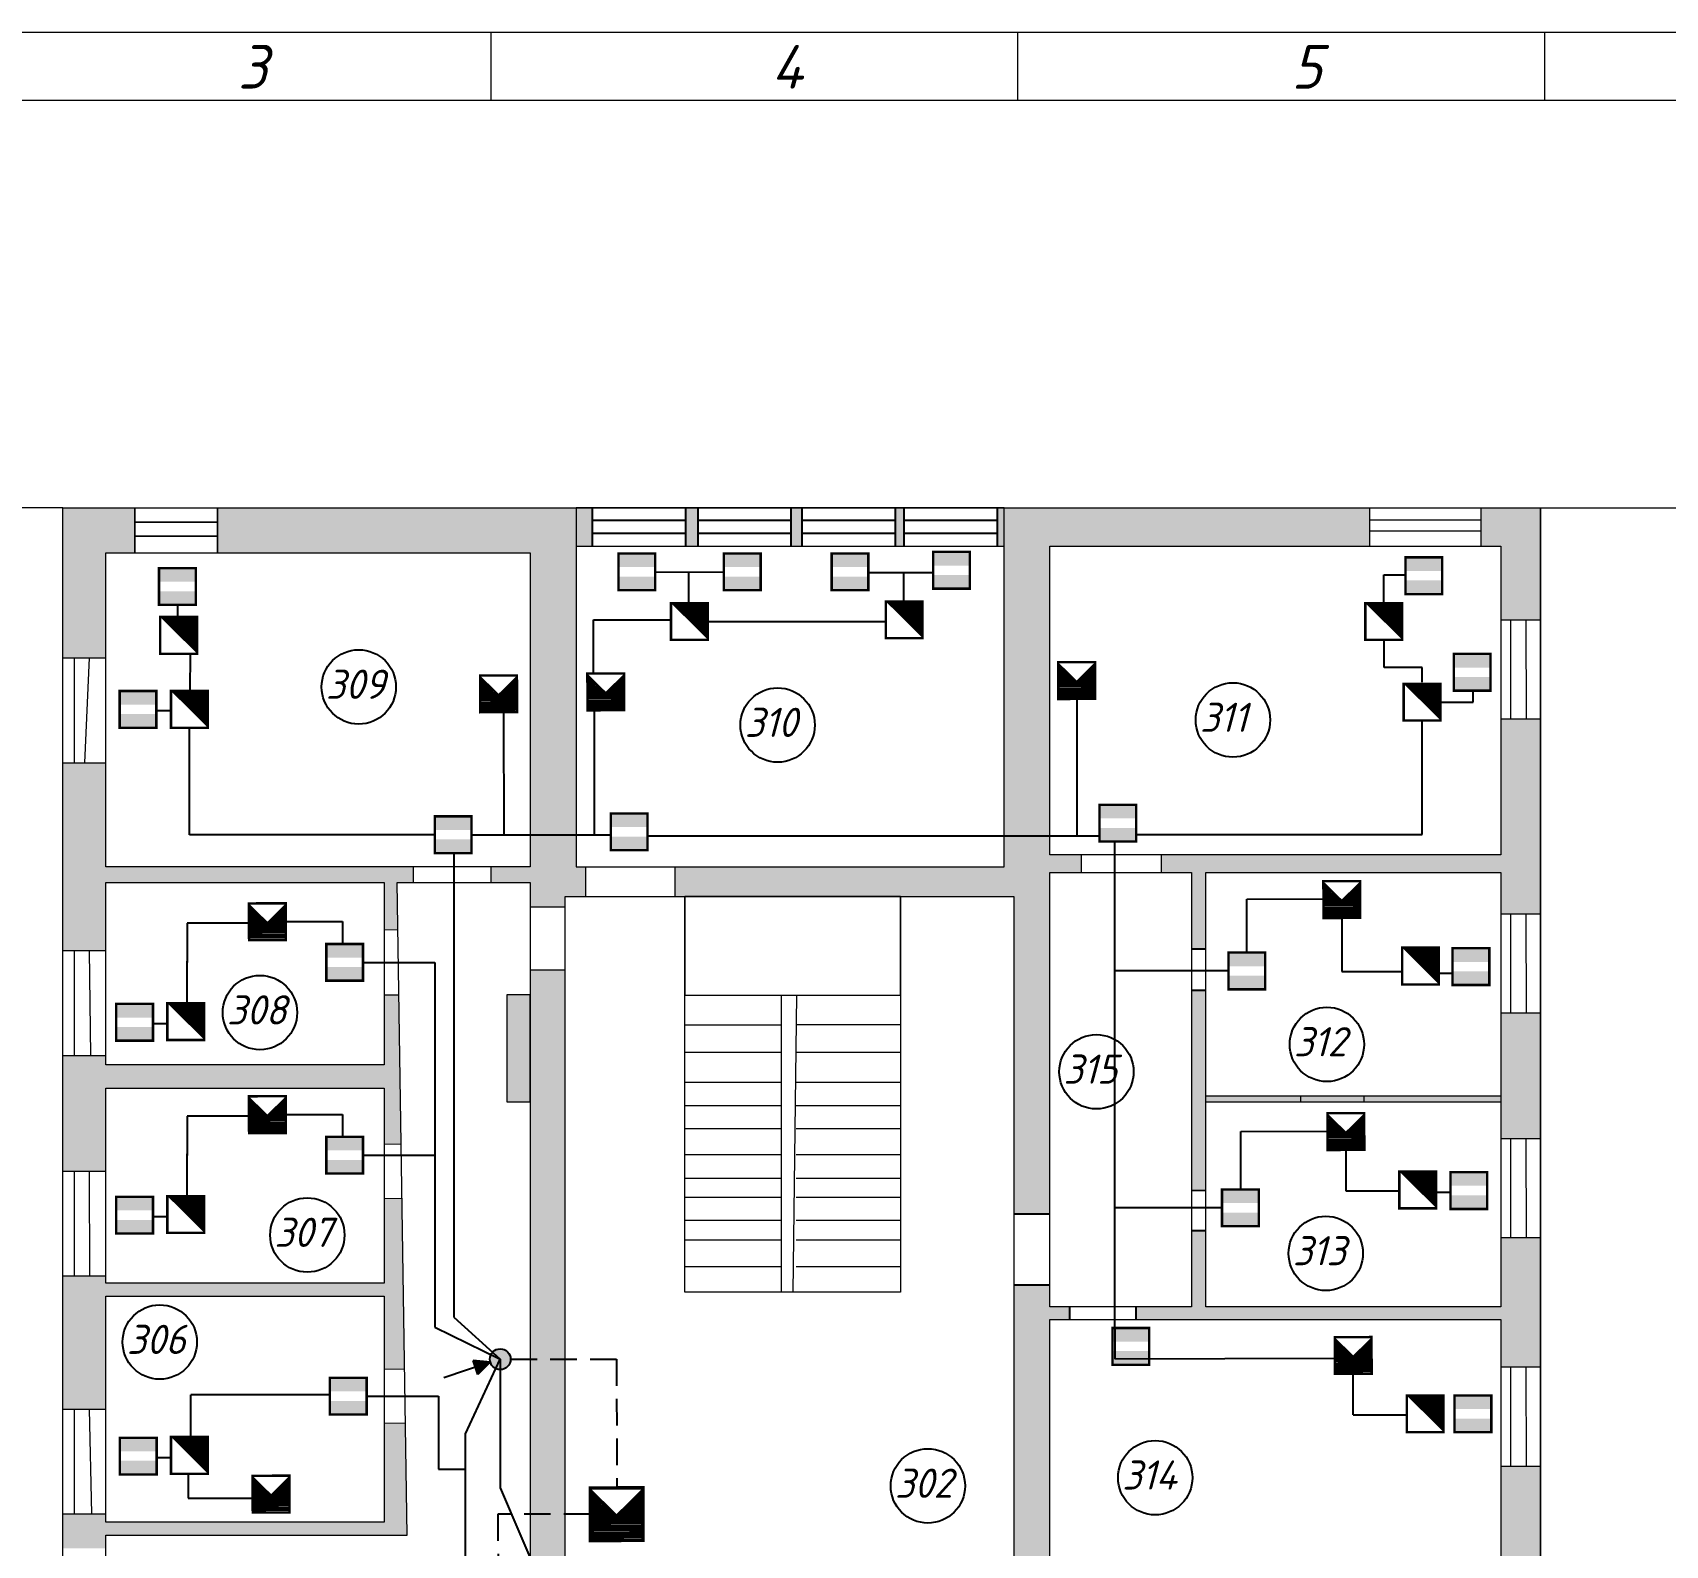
# Model space of a CAD drawing. Header units: inches. Extents: x -24 to 3888, y 393 to 1828.
# Drawn here: x 879.26 to 918.44, y 1100.75 to 1137.04 of the extents above; entities that cross this region are included whole.
import ezdxf

# ---------------------------------------------------------------- set-up
doc = ezdxf.new("R2010")
doc.units = ezdxf.units.IN
doc.header["$MEASUREMENT"] = 0
doc.linetypes.add('Caddy_Solid', pattern=[0])
doc.linetypes.add('HIDDEN2', pattern=[4.7625, 3.175, -1.5875])
doc.layers.get('0').transparency = 0.7
for name, color, linetype in [('BLK_12_THHN', 9, 'Continuous'), ('DESC', 7, 'Continuous'), ('LINK', 9, 'Continuous')]:
    doc.layers.add(name, color=color, linetype=linetype)
doc.styles.get("Standard").update_dxf_attribs({"font": 'GOST_Common Italic_0.ttf'})

# ---------------------------------------------------------------- blocks, each defined once
blk = doc.blocks.new('Объем')
at = {"const_width": 0.2}
blk.add_lwpolyline([(0, 0), (0, 3), (3, 3), (3, 0)], close=True, dxfattribs=at)
for points in [[(0.209, 2.937), (0.209, 0.087)], [(0.408, 2.937), (0.408, 0.087)], [(0.614, 2.937), (0.614, 0.087)], [(0.804, 2.937), (0.804, 0.087)], [(1.011, 2.937), (1.011, 0.087)], [(1.209, 2.937), (1.209, 0.087)], [(1.388, 1.518), (2.813, 2.971)], [(1.39, 2.937), (1.39, 0.087)], [(1.563, 2.928), (1.563, 1.757)], [(1.761, 2.937), (1.761, 1.938)], [(1.942, 2.945), (1.942, 2.153)], [(2.132, 2.928), (2.132, 2.325)], [(2.304, 2.928), (2.304, 2.523)], [(2.494, 2.937), (2.494, 2.704)], [(1.388, 1.482), (2.821, 0.026)], [(1.563, 0.087), (1.563, 1.249)], [(1.744, 0.061), (1.744, 1.051)], [(1.942, 0.061), (1.942, 0.87)], [(2.132, 0.052), (2.132, 0.655)], [(2.313, 0.061), (2.313, 0.483)], [(2.494, 0.07), (2.494, 0.293)]]:
    blk.add_lwpolyline(points, dxfattribs=at)
blk = doc.blocks.new('Звуковой')
blk.add_lwpolyline([(0.1, 2.9, 0, 4, 0), (1.5, 1.51, 4, 4, 0)], format="xyseb")
at = {"const_width": 0.2}
blk.add_lwpolyline([(0, 0), (0, 3), (3, 3), (3, 0)], close=True, dxfattribs=at)

msp = doc.modelspace()

# ---------------------------------------------------------------- hatches: boundary and pattern name
at = {"layer": 'BLK_12_THHN'}
h = msp.add_hatch(dxfattribs=at)
h.set_pattern_fill('ANSI31', color=1)
h.paths.add_polyline_path([(2122.851, 392.905), (2125.425, 392.905), (2125.425, 393.99), (2122.851, 393.99)], flags=9)
h.paths.add_polyline_path([(2118.445, 392.993), (2120.843, 392.993), (2120.843, 393.937), (2118.445, 393.937)], flags=9)
h.paths.add_polyline_path([(2114.538, 393.018), (2117.152, 393.018), (2117.152, 393.962), (2114.538, 393.962)], flags=9)
h.paths.add_polyline_path([(2111.748, 392.983), (2114.038, 392.983), (2114.038, 393.926), (2111.748, 393.926)], flags=9)
h.paths.add_polyline_path([(2108.063, 392.752), (2111.054, 392.752), (2111.054, 393.978), (2108.063, 393.978)], flags=9)
h.paths.add_polyline_path([(2105.572, 392.983), (2107.393, 392.983), (2107.393, 393.926), (2105.572, 393.926)], flags=9)
h.paths.add_polyline_path([(937.412, 1043.991), (939.987, 1043.991), (939.987, 1045.076), (937.412, 1045.076)], flags=9)
h.paths.add_polyline_path([(933.007, 1044.079), (935.405, 1044.079), (935.405, 1045.023), (933.007, 1045.023)], flags=9)
h.paths.add_polyline_path([(929.099, 1044.104), (931.714, 1044.104), (931.714, 1045.048), (929.099, 1045.048)], flags=9)
h.paths.add_polyline_path([(926.31, 1044.069), (928.6, 1044.069), (928.6, 1045.012), (926.31, 1045.012)], flags=9)
h.paths.add_polyline_path([(922.625, 1043.838), (925.616, 1043.838), (925.616, 1045.064), (922.625, 1045.064)], flags=9)
h.paths.add_polyline_path([(920.134, 1044.069), (921.955, 1044.069), (921.955, 1045.012), (920.134, 1045.012)], flags=9)
h.paths.add_polyline_path([(934.479, 1135.418), (935.925, 1135.418), (935.925, 1137.011), (934.479, 1137.011)], flags=9)
h.paths.add_polyline_path([(922.002, 1135.435), (923.333, 1135.435), (923.333, 1137.007), (922.002, 1137.007)], flags=9)
h.paths.add_polyline_path([(909.202, 1135.435), (910.588, 1135.435), (910.588, 1137.007), (909.202, 1137.007)], flags=9)
h.paths.add_polyline_path([(896.722, 1135.435), (898.114, 1135.435), (898.114, 1137.007), (896.722, 1137.007)], flags=9)
h.paths.add_polyline_path([(883.922, 1135.435), (885.314, 1135.435), (885.314, 1137.007), (883.922, 1137.007)], flags=9)
h.paths.add_polyline_path([(871.442, 1135.416), (872.835, 1135.416), (872.835, 1136.988), (871.442, 1136.988)], flags=9)
h.paths.add_polyline_path([(858.642, 1135.416), (859.865, 1135.416), (859.865, 1136.988), (858.642, 1136.988)], flags=9)
h = msp.add_hatch(dxfattribs=at)
h.set_pattern_fill('ANSI31', color=1)
h.paths.add_polyline_path([(2122.851, 392.905), (2125.425, 392.905), (2125.425, 393.99), (2122.851, 393.99)], flags=9)
h.paths.add_polyline_path([(2118.445, 392.993), (2120.843, 392.993), (2120.843, 393.937), (2118.445, 393.937)], flags=9)
h.paths.add_polyline_path([(2114.538, 393.018), (2117.152, 393.018), (2117.152, 393.962), (2114.538, 393.962)], flags=9)
h.paths.add_polyline_path([(2111.748, 392.983), (2114.038, 392.983), (2114.038, 393.926), (2111.748, 393.926)], flags=9)
h.paths.add_polyline_path([(2108.063, 392.752), (2111.054, 392.752), (2111.054, 393.978), (2108.063, 393.978)], flags=9)
h.paths.add_polyline_path([(2105.572, 392.983), (2107.393, 392.983), (2107.393, 393.926), (2105.572, 393.926)], flags=9)
h.paths.add_polyline_path([(937.412, 1043.991), (939.987, 1043.991), (939.987, 1045.076), (937.412, 1045.076)], flags=9)
h.paths.add_polyline_path([(933.007, 1044.079), (935.405, 1044.079), (935.405, 1045.023), (933.007, 1045.023)], flags=9)
h.paths.add_polyline_path([(929.099, 1044.104), (931.714, 1044.104), (931.714, 1045.048), (929.099, 1045.048)], flags=9)
h.paths.add_polyline_path([(926.31, 1044.069), (928.6, 1044.069), (928.6, 1045.012), (926.31, 1045.012)], flags=9)
h.paths.add_polyline_path([(922.625, 1043.838), (925.616, 1043.838), (925.616, 1045.064), (922.625, 1045.064)], flags=9)
h.paths.add_polyline_path([(920.134, 1044.069), (921.955, 1044.069), (921.955, 1045.012), (920.134, 1045.012)], flags=9)
h.paths.add_polyline_path([(934.479, 1135.418), (935.925, 1135.418), (935.925, 1137.011), (934.479, 1137.011)], flags=9)
h.paths.add_polyline_path([(922.002, 1135.435), (923.333, 1135.435), (923.333, 1137.007), (922.002, 1137.007)], flags=9)
h.paths.add_polyline_path([(909.202, 1135.435), (910.588, 1135.435), (910.588, 1137.007), (909.202, 1137.007)], flags=9)
h.paths.add_polyline_path([(896.722, 1135.435), (898.114, 1135.435), (898.114, 1137.007), (896.722, 1137.007)], flags=9)
h.paths.add_polyline_path([(883.922, 1135.435), (885.314, 1135.435), (885.314, 1137.007), (883.922, 1137.007)], flags=9)
h.paths.add_polyline_path([(871.442, 1135.416), (872.835, 1135.416), (872.835, 1136.988), (871.442, 1136.988)], flags=9)
h.paths.add_polyline_path([(858.642, 1135.416), (859.865, 1135.416), (859.865, 1136.988), (858.642, 1136.988)], flags=9)
h = msp.add_hatch(color=0, dxfattribs=at)
h.dxf.hatch_style = 1
h.paths.add_polyline_path([(892.036, 1114.553), (891.201, 1114.553), (891.201, 1099.491), (891.609, 1099.491), (891.609, 1098.748), (892.036, 1098.748), (892.036, 1100.03), (896.579, 1100.03), (896.579, 1100.306), (892.036, 1100.306)])
h.paths.add_polyline_path([(890.642, 1111.39), (891.201, 1111.39), (891.201, 1113.957), (890.642, 1113.957)])
h.paths.add_polyline_path([(903.778, 1091.192), (903.778, 1091.883), (902.962, 1091.883), (902.962, 1091.192)])
h = msp.add_hatch(color=0, dxfattribs=at)
h.dxf.hatch_style = 1
h.paths.add_polyline_path([(909.681, 1111.529), (907.414, 1111.529), (907.414, 1111.382), (909.681, 1111.382)])
h.paths.add_polyline_path([(914.488, 1111.529), (911.204, 1111.529), (911.204, 1111.382), (914.488, 1111.382)])
h.paths.add_polyline_path([(915.44, 1113.521), (914.488, 1113.521), (914.488, 1110.508), (915.44, 1110.508)])
h = msp.add_hatch(color=0, dxfattribs=at)
h.dxf.hatch_style = 1
h.paths.add_polyline_path([(890.242, 1105.143), (889.885, 1105.021), (889.942, 1104.843)])
h.paths.add_polyline_path([(889.833, 1105.18), (889.885, 1105.021), (890.242, 1105.143)])
h = msp.add_hatch(color=0, dxfattribs=at)
h.dxf.hatch_style = 1
h.paths.add_polyline_path([(890.73, 1105.213, -1), (890.232, 1105.213, -1)])
at = {"layer": 'DESC', "lineweight": 15}
h = msp.add_hatch(color=0, dxfattribs=at)
h.dxf.hatch_style = 1
h.paths.add_polyline_path([(893.317, 1123.991), (893.317, 1123.664), (894.199, 1123.664), (894.199, 1123.991)])
h.paths.add_polyline_path([(894.199, 1124.219), (894.199, 1124.546), (893.317, 1124.546), (893.317, 1124.219)])
h = msp.add_hatch(color=0, dxfattribs=at)
h.dxf.hatch_style = 1
h.paths.add_polyline_path([(895.847, 1123.991), (895.847, 1123.664), (896.729, 1123.664), (896.729, 1123.991)])
h.paths.add_polyline_path([(896.729, 1124.219), (896.729, 1124.546), (895.847, 1124.546), (895.847, 1124.219)])
h = msp.add_hatch(color=0, dxfattribs=at)
h.dxf.hatch_style = 1
h.paths.add_polyline_path([(898.432, 1123.991), (898.432, 1123.664), (899.314, 1123.664), (899.314, 1123.991)])
h.paths.add_polyline_path([(899.314, 1124.219), (899.314, 1124.546), (898.432, 1124.546), (898.432, 1124.219)])
h = msp.add_hatch(color=0, dxfattribs=at)
h.dxf.hatch_style = 1
h.paths.add_polyline_path([(900.869, 1124.028), (900.869, 1123.701), (901.751, 1123.701), (901.751, 1124.028)])
h.paths.add_polyline_path([(901.751, 1124.256), (901.751, 1124.583), (900.869, 1124.583), (900.869, 1124.256)])
h = msp.add_hatch(color=0, dxfattribs=at)
h.dxf.hatch_style = 1
h.paths.add_polyline_path([(912.201, 1123.898), (912.201, 1123.57), (913.083, 1123.57), (913.083, 1123.898)])
h.paths.add_polyline_path([(913.083, 1124.125), (913.083, 1124.452), (912.201, 1124.452), (912.201, 1124.125)])
h = msp.add_hatch(color=0, dxfattribs=at)
h.dxf.hatch_style = 1
h.paths.add_polyline_path([(882.293, 1123.639), (882.293, 1123.311), (883.175, 1123.311), (883.175, 1123.639)])
h.paths.add_polyline_path([(883.175, 1123.866), (883.175, 1124.193), (882.293, 1124.193), (882.293, 1123.866)])
h = msp.add_hatch(color=0, dxfattribs=at)
h.dxf.hatch_style = 1
h.paths.add_polyline_path([(913.361, 1121.581), (913.361, 1121.253), (914.243, 1121.253), (914.243, 1121.581)])
h.paths.add_polyline_path([(914.243, 1121.808), (914.243, 1122.135), (913.361, 1122.135), (913.361, 1121.808)])
h = msp.add_hatch(color=0, dxfattribs=at)
h.dxf.hatch_style = 1
h.paths.add_polyline_path([(881.348, 1120.69), (881.348, 1120.363), (882.23, 1120.363), (882.23, 1120.69)])
h.paths.add_polyline_path([(882.23, 1120.918), (882.23, 1121.245), (881.348, 1121.245), (881.348, 1120.918)])
h = msp.add_hatch(color=0, dxfattribs=at)
h.dxf.hatch_style = 1
h.paths.add_polyline_path([(904.859, 1117.96), (904.859, 1117.633), (905.741, 1117.633), (905.741, 1117.96)])
h.paths.add_polyline_path([(905.741, 1118.188), (905.741, 1118.515), (904.859, 1118.515), (904.859, 1118.188)])
h = msp.add_hatch(color=0, dxfattribs=at)
h.dxf.hatch_style = 1
h.paths.add_polyline_path([(888.911, 1117.684), (888.911, 1117.357), (889.793, 1117.357), (889.793, 1117.684)])
h.paths.add_polyline_path([(889.793, 1117.912), (889.793, 1118.239), (888.911, 1118.239), (888.911, 1117.912)])
h = msp.add_hatch(color=0, dxfattribs=at)
h.dxf.hatch_style = 1
h.paths.add_polyline_path([(893.134, 1117.753), (893.134, 1117.425), (894.016, 1117.425), (894.016, 1117.753)])
h.paths.add_polyline_path([(894.016, 1117.98), (894.016, 1118.307), (893.134, 1118.307), (893.134, 1117.98)])
h = msp.add_hatch(color=0, dxfattribs=at)
h.dxf.hatch_style = 1
h.paths.add_polyline_path([(886.307, 1114.622), (886.307, 1114.294), (887.189, 1114.294), (887.189, 1114.622)])
h.paths.add_polyline_path([(887.189, 1114.849), (887.189, 1115.176), (886.307, 1115.176), (886.307, 1114.849)])
h = msp.add_hatch(color=0, dxfattribs=at)
h.dxf.hatch_style = 1
h.paths.add_polyline_path([(907.955, 1114.416), (907.955, 1114.088), (908.837, 1114.088), (908.837, 1114.416)])
h.paths.add_polyline_path([(908.837, 1114.643), (908.837, 1114.97), (907.955, 1114.97), (907.955, 1114.643)])
h = msp.add_hatch(color=0, dxfattribs=at)
h.dxf.hatch_style = 1
h.paths.add_polyline_path([(913.332, 1114.519), (913.332, 1114.192), (914.214, 1114.192), (914.214, 1114.519)])
h.paths.add_polyline_path([(914.214, 1114.746), (914.214, 1115.073), (913.332, 1115.073), (913.332, 1114.746)])
h = msp.add_hatch(color=0, dxfattribs=at)
h.dxf.hatch_style = 1
h.paths.add_polyline_path([(881.267, 1113.183), (881.267, 1112.855), (882.149, 1112.855), (882.149, 1113.183)])
h.paths.add_polyline_path([(882.149, 1113.41), (882.149, 1113.737), (881.267, 1113.737), (881.267, 1113.41)])
h = msp.add_hatch(color=0, dxfattribs=at)
h.dxf.hatch_style = 1
h.paths.add_polyline_path([(886.307, 1109.994), (886.307, 1109.667), (887.189, 1109.667), (887.189, 1109.994)])
h.paths.add_polyline_path([(887.189, 1110.221), (887.189, 1110.548), (886.307, 1110.548), (886.307, 1110.221)])
h = msp.add_hatch(color=0, dxfattribs=at)
h.dxf.hatch_style = 1
h.paths.add_polyline_path([(913.281, 1109.146), (913.281, 1108.818), (914.163, 1108.818), (914.163, 1109.146)])
h.paths.add_polyline_path([(914.163, 1109.373), (914.163, 1109.7), (913.281, 1109.7), (913.281, 1109.373)])
h = msp.add_hatch(color=0, dxfattribs=at)
h.dxf.hatch_style = 1
h.paths.add_polyline_path([(881.267, 1108.555), (881.267, 1108.228), (882.149, 1108.228), (882.149, 1108.555)])
h.paths.add_polyline_path([(882.149, 1108.783), (882.149, 1109.11), (881.267, 1109.11), (881.267, 1108.783)])
h = msp.add_hatch(color=0, dxfattribs=at)
h.dxf.hatch_style = 1
h.paths.add_polyline_path([(907.8, 1108.732), (907.8, 1108.405), (908.682, 1108.405), (908.682, 1108.732)])
h.paths.add_polyline_path([(908.682, 1108.96), (908.682, 1109.287), (907.8, 1109.287), (907.8, 1108.96)])
h = msp.add_hatch(color=0, dxfattribs=at)
h.dxf.hatch_style = 1
h.paths.add_polyline_path([(905.17, 1105.407), (905.17, 1105.08), (906.052, 1105.08), (906.052, 1105.407)])
h.paths.add_polyline_path([(906.052, 1105.635), (906.052, 1105.962), (905.17, 1105.962), (905.17, 1105.635)])
h = msp.add_hatch(color=0, dxfattribs=at)
h.dxf.hatch_style = 1
h.paths.add_polyline_path([(886.394, 1104.214), (886.394, 1103.886), (887.276, 1103.886), (887.276, 1104.214)])
h.paths.add_polyline_path([(887.276, 1104.441), (887.276, 1104.768), (886.394, 1104.768), (886.394, 1104.441)])
h = msp.add_hatch(color=0, dxfattribs=at)
h.dxf.hatch_style = 1
h.paths.add_polyline_path([(913.38, 1103.787), (913.38, 1103.46), (914.262, 1103.46), (914.262, 1103.787)])
h.paths.add_polyline_path([(914.262, 1104.015), (914.262, 1104.342), (913.38, 1104.342), (913.38, 1104.015)])
h = msp.add_hatch(color=0, dxfattribs=at)
h.dxf.hatch_style = 1
h.paths.add_polyline_path([(881.355, 1102.775), (881.355, 1102.447), (882.237, 1102.447), (882.237, 1102.775)])
h.paths.add_polyline_path([(882.237, 1103.002), (882.237, 1103.329), (881.355, 1103.329), (881.355, 1103.002)])
at = {"layer": 'LINK'}
h = msp.add_hatch(color=0, dxfattribs=at)
h.dxf.hatch_style = 1
h.paths.add_polyline_path([(915.44, 1125.641), (914.012, 1125.641), (914.012, 1124.72), (914.488, 1124.72), (914.488, 1122.952), (915.44, 1122.952)])
h.paths.add_polyline_path([(911.338, 1125.641), (902.576, 1125.641), (902.576, 1124.72), (902.576, 1117.768), (903.669, 1117.768), (903.669, 1124.72), (911.338, 1124.72)])
h.paths.add_polyline_path([(915.44, 1120.574), (914.488, 1120.574), (914.488, 1117.315), (906.34, 1117.315), (906.34, 1116.892), (907.071, 1116.892), (907.071, 1115.06), (907.414, 1115.06), (907.414, 1116.892), (914.488, 1116.892), (914.488, 1115.899), (915.44, 1115.899)])
h.paths.add_polyline_path([(903.669, 1116.892), (904.423, 1116.892), (904.423, 1117.315), (903.669, 1117.315), (903.669, 1117.768), (902.576, 1117.768), (902.576, 1117.027), (894.669, 1117.027), (894.669, 1116.317), (902.806, 1116.317), (902.806, 1108.701), (903.669, 1108.701)])
h.paths.add_polyline_path([(892.304, 1117.798), (891.201, 1117.798), (891.201, 1117.027), (890.258, 1117.027), (890.258, 1116.65), (891.201, 1116.65), (891.201, 1116.068), (892.036, 1116.068), (892.036, 1116.317), (892.523, 1116.317), (892.523, 1117.027), (892.304, 1117.027)])
h.paths.add_polyline_path([(892.304, 1125.641), (883.694, 1125.641), (883.694, 1124.563), (891.201, 1124.563), (891.201, 1117.798), (892.304, 1117.798)])
h.paths.add_polyline_path([(881.711, 1125.641), (879.986, 1125.641), (879.986, 1122.04), (881.02, 1122.04), (881.02, 1124.563), (881.711, 1124.563)])
h.paths.add_polyline_path([(881.02, 1119.525), (879.986, 1119.525), (879.986, 1115.016), (881.02, 1115.016), (881.02, 1116.65), (887.695, 1116.65), (887.695, 1115.516), (888.022, 1115.521), (888.005, 1116.65), (888.393, 1116.65), (888.393, 1117.027), (881.02, 1117.027)])
h.paths.add_polyline_path([(881.02, 1111.714), (887.695, 1111.714), (887.695, 1110.37), (888.103, 1110.377), (888.047, 1113.958), (887.695, 1113.952), (887.695, 1112.279), (881.02, 1112.279), (881.02, 1112.501), (879.986, 1112.501), (879.986, 1109.726), (881.02, 1109.726)])
h = msp.add_hatch(color=0, dxfattribs=at)
h.dxf.hatch_style = 1
h.paths.add_polyline_path([(892.688, 1125.641), (892.304, 1125.641), (892.304, 1124.72), (892.688, 1124.72)])
h.paths.add_polyline_path([(895.219, 1125.641), (894.923, 1125.641), (894.923, 1124.72), (895.219, 1124.72)])
h.paths.add_polyline_path([(897.721, 1125.641), (897.454, 1125.641), (897.454, 1124.72), (897.721, 1124.72)])
h.paths.add_polyline_path([(900.167, 1125.641), (899.956, 1125.641), (899.956, 1124.72), (900.167, 1124.72)])
h.paths.add_polyline_path([(902.576, 1125.641), (902.402, 1125.641), (902.402, 1124.72), (902.576, 1124.72)])
h = msp.add_hatch(color=0, dxfattribs=at)
h.dxf.hatch_style = 1
h.paths.add_polyline_path([(903.732, 1084.95), (903.732, 1084.546), (904.353, 1084.546), (904.353, 1084.95)])
h.paths.add_polyline_path([(906.078, 1084.95), (906.078, 1084.546), (912.781, 1084.546), (912.781, 1084.95)])
h.paths.add_polyline_path([(912.781, 1084.95), (912.781, 1084.546), (913.739, 1084.546), (913.739, 1084.95)])
h.paths.add_polyline_path([(909.267, 1112.093), (911.067, 1112.093), (911.067, 1113.636), (909.267, 1113.636)], flags=9)
h.paths.add_polyline_path([(909.242, 1107.079), (911.041, 1107.079), (911.041, 1108.622), (909.242, 1108.622)], flags=9)
h.paths.add_polyline_path([(903.737, 1111.436), (905.532, 1111.436), (905.532, 1112.979), (903.737, 1112.979)], flags=9)
h.paths.add_polyline_path([(905.147, 1101.697), (906.947, 1101.697), (906.947, 1103.24), (905.147, 1103.24)], flags=9)
h.paths.add_polyline_path([(899.693, 1101.5), (901.638, 1101.5), (901.638, 1103.043), (899.693, 1103.043)], flags=9)
h.paths.add_polyline_path([(900.549, 1092.048), (902.38, 1092.048), (902.38, 1093.592), (900.549, 1093.592)], flags=9)
h.paths.add_polyline_path([(888.438, 1083.868), (890.383, 1083.868), (890.383, 1085.411), (888.438, 1085.411)], flags=9)
h.paths.add_polyline_path([(885.191, 1092.062), (887.136, 1092.062), (887.136, 1093.605), (885.191, 1093.605)], flags=9)
h.paths.add_polyline_path([(889.576, 1093.288), (891.517, 1093.288), (891.517, 1094.831), (889.576, 1094.831)], flags=9)
h.paths.add_polyline_path([(881.264, 1104.952), (883.167, 1104.952), (883.167, 1106.495), (881.264, 1106.495)], flags=9)
h.paths.add_polyline_path([(884.804, 1107.52), (886.78, 1107.52), (886.78, 1109.063), (884.804, 1109.063)], flags=9)
h.paths.add_polyline_path([(883.666, 1112.857), (885.611, 1112.857), (885.611, 1114.4), (883.666, 1114.4)], flags=9)
h.paths.add_polyline_path([(907.012, 1119.877), (908.699, 1119.877), (908.699, 1121.42), (907.012, 1121.42)], flags=9)
h.paths.add_polyline_path([(896.089, 1119.756), (897.864, 1119.756), (897.864, 1121.299), (896.089, 1121.299)], flags=9)
h.paths.add_polyline_path([(886.038, 1120.67), (887.982, 1120.67), (887.982, 1122.213), (886.038, 1122.213)], flags=9)
h.paths.add_polyline_path([(886.907, 1098.805), (888.759, 1098.805), (888.759, 1100.392), (886.907, 1100.392)], flags=9)
h = msp.add_hatch(color=0, dxfattribs=at)
h.dxf.hatch_style = 1
h.paths.add_polyline_path([(902.806, 1100.306), (898.929, 1100.306), (898.929, 1100.03), (914.423, 1100.03), (914.423, 1098.921), (915.44, 1098.921), (915.44, 1102.65), (914.488, 1102.65), (914.488, 1100.306), (903.669, 1100.306), (903.669, 1106.162), (904.143, 1106.162), (904.143, 1106.472), (903.669, 1106.472), (903.669, 1107.001), (902.806, 1107.001)])
h.paths.add_polyline_path([(915.44, 1108.13), (914.488, 1108.13), (914.488, 1106.472), (907.414, 1106.472), (907.414, 1108.3), (907.071, 1108.3), (907.071, 1106.472), (905.729, 1106.472), (905.729, 1106.162), (914.488, 1106.162), (914.488, 1105.028), (915.44, 1105.028)])
h.paths.add_polyline_path([(900.549, 1092.048), (902.38, 1092.048), (902.38, 1093.592), (900.549, 1093.592)], flags=9)
h.paths.add_polyline_path([(888.438, 1083.868), (890.383, 1083.868), (890.383, 1085.411), (888.438, 1085.411)], flags=9)
h.paths.add_polyline_path([(885.191, 1092.062), (887.136, 1092.062), (887.136, 1093.605), (885.191, 1093.605)], flags=9)
h.paths.add_polyline_path([(889.576, 1093.288), (891.517, 1093.288), (891.517, 1094.831), (889.576, 1094.831)], flags=9)
h.paths.add_polyline_path([(881.264, 1104.952), (883.167, 1104.952), (883.167, 1106.495), (881.264, 1106.495)], flags=9)
h.paths.add_polyline_path([(884.804, 1107.52), (886.78, 1107.52), (886.78, 1109.063), (884.804, 1109.063)], flags=9)
h.paths.add_polyline_path([(883.666, 1112.857), (885.611, 1112.857), (885.611, 1114.4), (883.666, 1114.4)], flags=9)
h.paths.add_polyline_path([(907.012, 1119.877), (908.699, 1119.877), (908.699, 1121.42), (907.012, 1121.42)], flags=9)
h.paths.add_polyline_path([(896.089, 1119.756), (897.864, 1119.756), (897.864, 1121.299), (896.089, 1121.299)], flags=9)
h.paths.add_polyline_path([(886.038, 1120.67), (887.982, 1120.67), (887.982, 1122.213), (886.038, 1122.213)], flags=9)
h.paths.add_polyline_path([(886.907, 1098.805), (888.759, 1098.805), (888.759, 1100.392), (886.907, 1100.392)], flags=9)
h = msp.add_hatch(color=0, dxfattribs=at)
h.dxf.hatch_style = 1
h.paths.add_polyline_path([(907.414, 1114.064), (907.071, 1114.064), (907.071, 1109.272), (907.414, 1109.26)])
h = msp.add_hatch(color=0, dxfattribs=at)
h.dxf.hatch_style = 1
h.paths.add_polyline_path([(911.204, 1111.529), (909.681, 1111.529), (909.681, 1111.382), (911.204, 1111.382)])
h = msp.add_hatch(color=0, dxfattribs=at)
h.dxf.hatch_style = 1
h.paths.add_polyline_path([(881.02, 1106.728), (887.695, 1106.728), (887.695, 1104.978), (888.188, 1104.986), (888.124, 1109.078), (887.695, 1109.071), (887.695, 1107.041), (881.02, 1107.041), (881.02, 1107.211), (879.986, 1107.211), (879.986, 1104.015), (881.02, 1104.015)])
h.paths.add_polyline_path([(888.209, 1103.687), (887.695, 1103.679), (887.695, 1101.302), (881.02, 1101.302), (881.02, 1101.5), (879.986, 1101.5), (879.986, 1100.673), (881.02, 1100.673), (881.02, 1100.989), (888.251, 1100.989)])
h.paths.add_polyline_path([(881.02, 1098.615), (879.986, 1098.615), (879.986, 1096.422), (881.02, 1096.422), (881.02, 1097.336), (887.695, 1097.336), (887.695, 1095.947), (888.251, 1095.947), (888.251, 1097.69), (881.02, 1097.69)])
h.paths.add_polyline_path([(900.549, 1092.048), (902.38, 1092.048), (902.38, 1093.592), (900.549, 1093.592)], flags=9)

# ---------------------------------------------------------------- linework, layer by layer
at = {"layer": 'BLK_12_THHN', "color": 0, "lineweight": 15}
for p, q in [((911.338, 1125.641), (911.338, 1124.72)), ((914.012, 1125.641), (914.012, 1124.72)), ((911.338, 1125.355), (914.012, 1125.355)), ((911.338, 1125.085), (914.012, 1125.085)), ((914.488, 1122.952), (915.44, 1122.952)), ((914.723, 1122.952), (914.723, 1120.574)), ((915.091, 1122.952), (915.101, 1120.574)), ((879.986, 1122.04), (881.02, 1122.04)), ((880.26, 1122.04), (880.26, 1119.525)), ((880.616, 1122.04), (880.503, 1119.525)), ((914.488, 1120.574), (915.44, 1120.574)), ((879.986, 1119.525), (881.02, 1119.525)), ((904.423, 1117.315), (904.423, 1116.892)), ((906.34, 1117.315), (906.34, 1116.892)), ((888.393, 1117.027), (888.393, 1116.65)), ((890.258, 1117.027), (890.258, 1116.65)), ((892.523, 1117.027), (892.523, 1116.317)), ((894.669, 1117.027), (894.669, 1116.317)), ((888.005, 1116.65), (891.201, 1116.65)), ((888.251, 1100.989), (888.005, 1116.65)), ((891.201, 1116.65), (891.201, 1099.491)), ((891.201, 1116.068), (892.036, 1116.068)), ((914.488, 1115.899), (915.44, 1115.899)), ((914.723, 1115.899), (914.723, 1113.521)), ((915.091, 1115.899), (915.101, 1113.521)), ((887.695, 1115.516), (888.022, 1115.521)), ((879.986, 1115.016), (881.02, 1115.016)), ((880.26, 1115.016), (880.26, 1112.501)), ((880.616, 1115.016), (880.649, 1112.501)), ((891.201, 1114.553), (892.036, 1114.553)), ((887.695, 1113.952), (888.047, 1113.958)), ((897.224, 1113.948), (897.224, 1106.824)), ((897.591, 1113.948), (897.498, 1106.824)), ((914.488, 1113.521), (915.44, 1113.521)), ((894.911, 1113.239), (897.224, 1113.239)), ((897.581, 1113.24), (900.085, 1113.24)), ((879.986, 1112.501), (881.02, 1112.501)), ((894.911, 1112.582), (897.224, 1112.582)), ((897.581, 1112.582), (900.085, 1112.582)), ((894.911, 1111.864), (897.224, 1111.864)), ((897.581, 1111.864), (900.085, 1111.864)), ((909.681, 1111.529), (909.681, 1111.382)), ((911.204, 1111.529), (911.204, 1111.382)), ((894.911, 1111.299), (897.224, 1111.299)), ((897.581, 1111.299), (900.085, 1111.299)), ((894.911, 1110.749), (897.224, 1110.749)), ((897.581, 1110.75), (900.085, 1110.75)), ((887.695, 1110.37), (888.103, 1110.377)), ((914.488, 1110.508), (915.44, 1110.508)), ((914.723, 1110.508), (914.723, 1108.13)), ((915.091, 1110.508), (915.101, 1108.13)), ((894.911, 1110.123), (897.224, 1110.123)), ((897.581, 1110.123), (900.085, 1110.123)), ((879.986, 1109.726), (881.02, 1109.726)), ((880.26, 1109.726), (880.26, 1107.211)), ((880.616, 1109.726), (880.627, 1107.211)), ((894.911, 1109.558), (897.224, 1109.558)), ((897.581, 1109.558), (900.085, 1109.558)), ((887.695, 1109.071), (888.124, 1109.078)), ((894.911, 1109.1), (897.224, 1109.1)), ((897.581, 1109.1), (900.085, 1109.1)), ((894.911, 1108.55), (897.224, 1108.55)), ((897.581, 1108.55), (900.085, 1108.55)), ((894.911, 1108.076), (897.224, 1108.076)), ((897.581, 1108.077), (900.085, 1108.077)), ((914.488, 1108.13), (915.44, 1108.13)), ((879.986, 1107.211), (881.02, 1107.211)), ((894.911, 1107.435), (897.224, 1107.435)), ((897.581, 1107.435), (900.085, 1107.435)), ((887.695, 1104.978), (888.188, 1104.986)), ((914.488, 1105.028), (915.44, 1105.028)), ((914.723, 1105.028), (914.723, 1102.65)), ((915.091, 1105.028), (915.101, 1102.65)), ((879.986, 1104.015), (881.02, 1104.015)), ((880.26, 1104.015), (880.26, 1101.5)), ((880.616, 1104.015), (880.676, 1101.5)), ((887.695, 1103.679), (888.209, 1103.687)), ((914.488, 1102.65), (915.44, 1102.65)), ((879.986, 1101.5), (881.02, 1101.5)), ((881.02, 1097.69), (881.02, 1100.989)), ((881.02, 1100.989), (888.251, 1100.989))]:
    msp.add_line(p, q, dxfattribs=at)
at = {"layer": 'BLK_12_THHN', "color": 0}
for p, q in [((890.242, 1105.143), (889.129, 1104.763)), ((890.242, 1105.143), (889.833, 1105.18)), ((889.942, 1104.843), (889.833, 1105.18)), ((890.242, 1105.143), (889.942, 1104.843))]:
    msp.add_line(p, q, dxfattribs=at)
at = {"layer": 'BLK_12_THHN', "color": 0, "linetype": 'HIDDEN2', "ltscale": 0.2}
for p, q in [((890.73, 1105.213), (893.271, 1105.213)), ((893.271, 1105.213), (893.28, 1102.125)), ((892.643, 1101.493), (890.425, 1101.493)), ((890.425, 1101.493), (890.431, 1099.246))]:
    msp.add_line(p, q, dxfattribs=at)
at = {"layer": 'BLK_12_THHN', "color": 0, "lineweight": 15}
for points in [[(879.986, 1125.641), (868.388, 1125.641), (868.388, 1078.846), (879.986, 1078.846)], [(879.986, 1125.641), (915.44, 1125.641), (915.44, 1076.481), (879.986, 1076.481)], [(881.711, 1125.641), (881.711, 1125.641), (881.711, 1124.563), (881.711, 1124.563)], [(883.694, 1125.641), (883.694, 1125.641), (883.694, 1124.563), (883.694, 1124.563)], [(892.304, 1117.027), (902.576, 1117.027), (902.576, 1125.641), (892.304, 1125.641)], [(892.304, 1124.72), (902.576, 1124.72), (902.576, 1125.641), (892.304, 1125.641)], [(915.44, 1125.641), (926.801, 1125.641), (926.801, 1078.846), (915.44, 1078.846)], [(881.711, 1125.3), (883.694, 1125.3), (883.694, 1125.3), (881.711, 1125.3)], [(881.711, 1124.961), (883.694, 1124.961), (883.694, 1124.961), (881.711, 1124.961)], [(881.02, 1124.563), (891.201, 1124.563), (891.201, 1117.027), (881.02, 1117.027)], [(903.669, 1124.72), (914.488, 1124.72), (914.488, 1117.315), (903.669, 1117.315)], [(881.02, 1116.65), (887.695, 1116.65), (887.695, 1112.279), (881.02, 1112.279)], [(903.669, 1116.892), (907.071, 1116.892), (907.071, 1106.472), (903.669, 1106.472)], [(907.414, 1116.892), (914.488, 1116.892), (914.488, 1106.472), (907.414, 1106.472)], [(892.036, 1116.317), (902.806, 1116.317), (902.806, 1100.306), (892.036, 1100.306)], [(894.911, 1116.317), (900.085, 1116.317), (900.085, 1106.824), (894.911, 1106.824)], [(894.911, 1113.948), (900.085, 1113.948), (900.085, 1116.317), (894.911, 1116.317)], [(891.201, 1113.957), (890.642, 1113.957), (890.642, 1111.39), (891.201, 1111.39)], [(881.02, 1111.714), (887.695, 1111.714), (887.695, 1107.041), (881.02, 1107.041)], [(907.414, 1111.529), (914.488, 1111.529), (914.488, 1111.382), (907.414, 1111.382)], [(881.02, 1106.728), (887.695, 1106.728), (887.695, 1101.302), (881.02, 1101.302)], [(903.669, 1106.162), (914.488, 1106.162), (914.488, 1100.306), (903.669, 1100.306)]]:
    msp.add_lwpolyline(points, close=True, dxfattribs=at)
at = {"layer": 'BLK_12_THHN', "color": 0}
msp.add_circle((890.481, 1105.213), 0.249, dxfattribs=at)
at = {"layer": 'DESC', "color": 0, "linetype": 'Caddy_Solid', "lineweight": 15}
for p, q in [((890.264, 1135.441), (890.264, 1137.041)), ((902.904, 1135.441), (902.904, 1137.041)), ((915.544, 1135.441), (915.544, 1137.041)), ((852.344, 1135.422), (978.744, 1135.422))]:
    msp.add_line(p, q, dxfattribs=at)
at = {"layer": 'DESC', "color": 0, "lineweight": 15}
msp.add_lwpolyline([(845.944, 1042.001), (980.344, 1042.001), (980.344, 1137.041), (845.944, 1137.041)], close=True, dxfattribs=at)
at = {"layer": 'DESC', "color": 0, "lineweight": 15, "const_width": 0.0588}
for points in [[(893.317, 1124.546), (894.199, 1124.546), (894.199, 1123.664), (893.317, 1123.664), (893.317, 1124.546)], [(895.847, 1124.546), (896.729, 1124.546), (896.729, 1123.664), (895.847, 1123.664), (895.847, 1124.546)], [(898.432, 1124.546), (899.314, 1124.546), (899.314, 1123.664), (898.432, 1123.664), (898.432, 1124.546)], [(900.869, 1124.583), (901.751, 1124.583), (901.751, 1123.701), (900.869, 1123.701), (900.869, 1124.583)], [(912.201, 1124.452), (913.083, 1124.452), (913.083, 1123.57), (912.201, 1123.57), (912.201, 1124.452)], [(882.293, 1124.193), (883.175, 1124.193), (883.175, 1123.311), (882.293, 1123.311), (882.293, 1124.193)], [(913.361, 1122.135), (914.243, 1122.135), (914.243, 1121.253), (913.361, 1121.253), (913.361, 1122.135)], [(881.348, 1121.245), (882.23, 1121.245), (882.23, 1120.363), (881.348, 1120.363), (881.348, 1121.245)], [(904.859, 1118.515), (905.741, 1118.515), (905.741, 1117.633), (904.859, 1117.633), (904.859, 1118.515)], [(888.911, 1118.239), (889.793, 1118.239), (889.793, 1117.357), (888.911, 1117.357), (888.911, 1118.239)], [(893.134, 1118.307), (894.016, 1118.307), (894.016, 1117.425), (893.134, 1117.425), (893.134, 1118.307)], [(886.307, 1115.176), (887.189, 1115.176), (887.189, 1114.294), (886.307, 1114.294), (886.307, 1115.176)], [(907.955, 1114.97), (908.837, 1114.97), (908.837, 1114.088), (907.955, 1114.088), (907.955, 1114.97)], [(913.332, 1115.073), (914.214, 1115.073), (914.214, 1114.192), (913.332, 1114.192), (913.332, 1115.073)], [(881.267, 1113.737), (882.149, 1113.737), (882.149, 1112.855), (881.267, 1112.855), (881.267, 1113.737)], [(886.307, 1110.548), (887.189, 1110.548), (887.189, 1109.667), (886.307, 1109.667), (886.307, 1110.548)], [(913.281, 1109.7), (914.163, 1109.7), (914.163, 1108.818), (913.281, 1108.818), (913.281, 1109.7)], [(881.267, 1109.11), (882.149, 1109.11), (882.149, 1108.228), (881.267, 1108.228), (881.267, 1109.11)], [(907.8, 1109.287), (908.682, 1109.287), (908.682, 1108.405), (907.8, 1108.405), (907.8, 1109.287)], [(905.17, 1105.962), (906.052, 1105.962), (906.052, 1105.08), (905.17, 1105.08), (905.17, 1105.962)], [(886.394, 1104.768), (887.276, 1104.768), (887.276, 1103.886), (886.394, 1103.886), (886.394, 1104.768)], [(913.38, 1104.342), (914.262, 1104.342), (914.262, 1103.46), (913.38, 1103.46), (913.38, 1104.342)], [(881.355, 1103.329), (882.237, 1103.329), (882.237, 1102.447), (881.355, 1102.447), (881.355, 1103.329)]]:
    msp.add_lwpolyline(points, dxfattribs=at)
at = {"layer": 'LINK', "color": 0}
for p, q in [((892.688, 1125.641), (892.688, 1124.72)), ((894.923, 1125.641), (894.923, 1124.72)), ((895.219, 1125.641), (895.219, 1124.72)), ((897.454, 1125.641), (897.454, 1124.72)), ((897.721, 1125.641), (897.721, 1124.72)), ((899.956, 1125.641), (899.956, 1124.72)), ((900.167, 1125.641), (900.167, 1124.72)), ((902.402, 1125.641), (902.402, 1124.72)), ((892.688, 1125.342), (894.923, 1125.342)), ((895.219, 1125.342), (897.454, 1125.342)), ((897.721, 1125.342), (899.956, 1125.342)), ((900.167, 1125.342), (902.402, 1125.342)), ((892.688, 1125.031), (894.923, 1125.031)), ((895.219, 1125.031), (897.454, 1125.031)), ((897.721, 1125.031), (899.956, 1125.031)), ((900.167, 1125.031), (902.402, 1125.031)), ((894.199, 1124.093), (895.847, 1124.102)), ((895.007, 1123.355), (895.003, 1124.097)), ((899.314, 1124.089), (900.869, 1124.089)), ((900.166, 1123.393), (900.166, 1124.089)), ((911.679, 1123.354), (911.679, 1124.032)), ((911.679, 1124.032), (912.201, 1124.032)), ((882.741, 1123.02), (882.741, 1123.311)), ((892.716, 1121.665), (892.716, 1122.952)), ((892.716, 1122.952), (894.578, 1122.952)), ((895.46, 1122.914), (899.732, 1122.914)), ((911.689, 1121.81), (911.689, 1122.472)), ((883.044, 1121.245), (883.047, 1122.138)), ((912.602, 1121.81), (911.689, 1121.81)), ((912.602, 1121.46), (912.602, 1121.81)), ((913.827, 1120.978), (913.827, 1121.234)), ((904.314, 1121.056), (904.314, 1117.768)), ((913.04, 1120.978), (913.827, 1120.978)), ((882.58, 1120.768), (882.23, 1120.768)), ((890.573, 1117.798), (890.565, 1120.737)), ((892.739, 1117.798), (892.739, 1120.783)), ((912.599, 1117.806), (912.602, 1120.537)), ((883.022, 1117.798), (883.022, 1120.363)), ((888.911, 1117.798), (883.022, 1117.798)), ((889.793, 1117.798), (890.573, 1117.798)), ((890.573, 1117.798), (893.134, 1117.798)), ((894.016, 1117.768), (904.859, 1117.768)), ((905.741, 1117.806), (912.599, 1117.806)), ((889.369, 1117.357), (889.369, 1106.22)), ((905.219, 1117.633), (905.216, 1105.962)), ((908.396, 1116.249), (910.233, 1116.255)), ((908.396, 1114.97), (908.396, 1116.249)), ((910.675, 1115.8), (910.675, 1114.518)), ((884.478, 1115.676), (882.972, 1115.676)), ((882.972, 1115.676), (882.972, 1114.729)), ((885.335, 1115.711), (886.697, 1115.711)), ((886.697, 1115.711), (886.697, 1115.176)), ((907.071, 1115.06), (907.414, 1115.06)), ((882.972, 1113.755), (882.972, 1114.765)), ((887.189, 1114.735), (888.912, 1114.735)), ((888.912, 1114.735), (888.912, 1105.984)), ((907.955, 1114.529), (905.219, 1114.529)), ((910.675, 1114.518), (912.121, 1114.518)), ((913.003, 1114.479), (913.332, 1114.479)), ((907.071, 1114.064), (907.414, 1114.064)), ((882.163, 1113.265), (882.491, 1113.265)), ((884.478, 1111.048), (882.972, 1111.048)), ((882.972, 1111.048), (882.972, 1110.101)), ((885.335, 1111.083), (886.697, 1111.083)), ((886.697, 1111.083), (886.697, 1110.548)), ((908.253, 1110.677), (910.331, 1110.683)), ((908.253, 1109.287), (908.253, 1110.677)), ((882.972, 1109.127), (882.972, 1110.137)), ((887.189, 1110.108), (888.912, 1110.108)), ((910.773, 1110.235), (910.773, 1109.256)), ((907.071, 1109.272), (907.414, 1109.26)), ((910.773, 1109.256), (912.055, 1109.256)), ((912.937, 1109.217), (913.281, 1109.217)), ((902.806, 1108.701), (903.669, 1108.701)), ((907.8, 1108.846), (905.219, 1108.846)), ((882.163, 1108.638), (882.491, 1108.638)), ((907.071, 1108.3), (907.414, 1108.3)), ((902.806, 1107.001), (903.669, 1107.001)), ((904.143, 1106.472), (904.143, 1106.162)), ((905.729, 1106.472), (905.729, 1106.162)), ((888.912, 1105.984), (890.481, 1105.213)), ((889.369, 1106.22), (890.481, 1105.213)), ((905.231, 1105.962), (905.231, 1105.221)), ((889.647, 1103.421), (890.481, 1105.213)), ((890.481, 1105.213), (890.481, 1102.125)), ((905.231, 1105.221), (910.507, 1105.237)), ((910.949, 1103.882), (910.949, 1104.861)), ((886.394, 1104.357), (883.06, 1104.357)), ((883.06, 1103.347), (883.06, 1104.357)), ((887.276, 1104.327), (889, 1104.327)), ((889, 1104.327), (889, 1102.574)), ((910.949, 1103.882), (912.232, 1103.882)), ((889.647, 1090.768), (889.647, 1103.421)), ((882.251, 1102.857), (882.579, 1102.857)), ((882.996, 1102.465), (882.996, 1101.88)), ((889, 1102.574), (889.647, 1102.574)), ((890.481, 1102.125), (892.378, 1097.704)), ((882.996, 1101.88), (884.541, 1101.88))]:
    msp.add_line(p, q, dxfattribs=at)
for centre in [(887.087, 1121.343), (897.137, 1120.429), (908.061, 1120.55), (884.715, 1113.53), (910.316, 1112.766), (904.786, 1112.109), (885.852, 1108.193), (910.29, 1107.752), (882.312, 1105.625), (906.196, 1102.37), (900.741, 1102.173)]:
    msp.add_circle(centre, 0.892, dxfattribs=at)

# ---------------------------------------------------------------- block references
at = {"layer": 'DESC', "color": 0}
for name, p, xscale, yscale, zscale, rotation in [('Звуковой', (899.732, 1123.393), 0.2939983199999661, 0.2939983199999661, 0.2939983199999661, 270), ('Звуковой', (882.322, 1123.02), 0.2939983199999661, 0.2939983199999661, 0.2939983199999661, 270), ('Звуковой', (894.578, 1123.355), 0.2939983199999661, 0.2939983199999661, 0.2939983199999661, 270), ('Звуковой', (911.238, 1123.354), 0.2939983199999661, 0.2939983199999661, 0.2939983199999661, 270), ('Звуковой', (882.58, 1121.245), 0.2939983199999661, 0.2939983199999661, 0.2939983199999661, 270), ('Объем', (890.002, 1120.735), -0.2939832000000354, 0.2939832000000043, 0.2939832000000001, 270.1709758887366), ('Объем', (892.574, 1120.782), -0.2939832000000354, 0.2939832000000043, 0.2939832000000001, 270.1709758887366), ('Объем', (903.873, 1121.054), -0.2939832000000354, 0.2939832000000043, 0.2939832000000001, 270.1709758887366), ('Звуковой', (912.158, 1121.419), 0.2939983199999661, 0.2939983199999661, 0.2939983199999661, 270), ('Объем', (910.234, 1115.799), -0.2939832000000354, 0.2939832000000043, 0.2939832000000001, 270.1709758887366), ('Объем', (884.454, 1115.267), -0.2939832000000354, 0.2939832000000043, 0.2939832000000001, 270.1709758887366), ('Звуковой', (912.121, 1115.086), 0.2939983199999661, 0.2939983199999661, 0.2939983199999661, 270), ('Звуковой', (882.494, 1113.755), 0.2939983199999661, 0.2939983199999661, 0.2939983199999661, 270), ('Объем', (884.454, 1110.639), -0.2939832000000354, 0.2939832000000043, 0.2939832000000001, 270.1709758887366), ('Объем', (910.332, 1110.233), -0.2939832000000354, 0.2939832000000043, 0.2939832000000001, 270.1709758887366), ('Звуковой', (912.055, 1109.716), 0.2939983199999661, 0.2939983199999661, 0.2939983199999661, 270), ('Звуковой', (882.494, 1109.127), 0.2939983199999661, 0.2939983199999661, 0.2939983199999661, 270), ('Объем', (910.508, 1104.86), -0.2939832000000354, 0.2939832000000043, 0.2939832000000001, 270.1709758887366), ('Звуковой', (912.232, 1104.342), 0.2939983199999661, 0.2939983199999661, 0.2939983199999661, 270), ('Звуковой', (882.582, 1103.347), 0.2939983199999661, 0.2939983199999661, 0.2939983199999661, 270), ('Объем', (884.542, 1101.534), -0.2939832000000354, 0.2939832000000043, 0.2939832000000001, 270.1709758887366), ('Объем', (892.645, 1100.863), -0.4199760000000504, 0.4199760000000062, 0.4199760000000001, 270.1709758887366)]:
    msp.add_blockref(name, p, dxfattribs=dict(at, xscale=xscale, yscale=yscale, zscale=zscale, rotation=rotation))

# ---------------------------------------------------------------- texts
at = {"layer": 'DESC', "color": 0, "lineweight": 13}
for s, p in [('3', (884.184, 1135.697)), ('4', (896.984, 1135.697)), ('5', (909.464, 1135.697))]:
    msp.add_text(s, height=1.048, dxfattribs=at).set_placement(p)
at = {"layer": 'LINK', "color": 0, "char_height": 0.7, "attachment_point": 1}
for s, insert in [('309', (886.297, 1121.757)), ('310', (896.347, 1120.843)), ('311', (907.271, 1120.964)), ('308', (883.924, 1113.944)), ('312', (909.526, 1113.18)), ('315', (903.995, 1112.523)), ('307', (885.062, 1108.607)), ('313', (909.5, 1108.166)), ('306', (881.522, 1106.039)), ('302', (899.951, 1102.587)), ('314', (905.405, 1102.784))]:
    msp.add_mtext_dynamic_manual_height_columns(s, width=1.06352, gutter_width=1, heights=[0], dxfattribs=dict(at, insert=insert))

doc.saveas('drawing.dxf')
